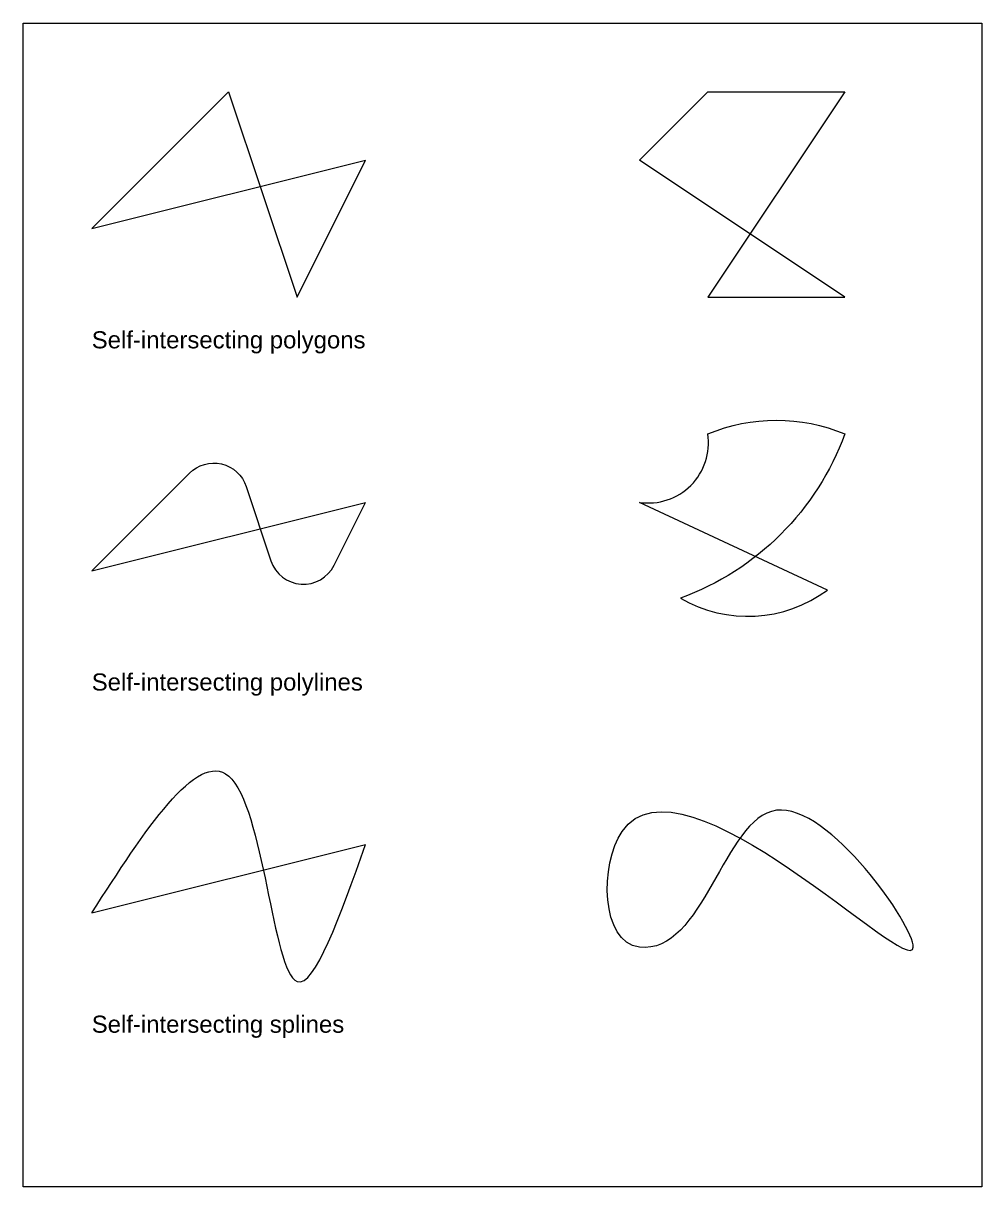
# Model space of a CAD drawing. Header units: millimetres. Extents: x 300 to 5400, y 194 to 3003.
# Drawn here: x 4000 to 5400, y 1300 to 3000 of the extents above; entities that cross this region are included whole.
import ezdxf

# ---------------------------------------------------------------- set-up
doc = ezdxf.new("R2010")
doc.units = ezdxf.units.MM
for name, color, linetype, lineweight, true_color in [('Centroid Examples (empty) ... As area centroid (empty) ... Incorrect area', 1, 'Continuous', 15, 0xff0000), ('Centroid Examples (empty) ... As area centroid (empty) ... Incorrect area ... Area autoClose', 5, 'Continuous', 15, 0x0000ff), ('Text', 18, 'Continuous', 15, 0x000000)]:
    doc.layers.add(name, color=color, linetype=linetype, lineweight=lineweight, true_color=true_color)
doc.styles.add('textstyle11', font='arial.ttf')
doc.styles.add('textstyle12', font='arial.ttf')
doc.styles.add('textstyle13', font='arial.ttf')

msp = doc.modelspace()

# ---------------------------------------------------------------- linework, layer by layer
at = {"layer": 'Centroid Examples (empty) ... As area centroid (empty) ... Incorrect area', "color": 30, "true_color": 0xff7f00, "flags": 128}
msp.add_lwpolyline([(4100, 2700), (4300, 2900), (4400, 2600), (4500, 2800)], dxfattribs=at)
msp.add_lwpolyline([(4900, 2800), (5000, 2900), (5200, 2900), (5000, 2600), (5200, 2600)], close=True, dxfattribs=at)
msp.add_lwpolyline([(4900, 2300, 0.504026), (5000, 2400, -0.2), (5200, 2400, -0.221023), (4960, 2160, 0.3), (5174.8, 2171.9)], format="xyb", close=True, dxfattribs=at)
msp.add_lwpolyline([(4100, 2200), (4242.8, 2342.8, -0.557537), (4325.6, 2323.2), (4361.8, 2214.5, 0.668179), (4454, 2208), (4500, 2300)], format="xyb", dxfattribs=at)
at = {"layer": 'Centroid Examples (empty) ... As area centroid (empty) ... Incorrect area', "color": 30, "true_color": 0xff7f00}
for points, knots in [([(4100, 1700), (4177, 1819.6), (4340.2, 2073), (4372.8, 1442.1), (4462.7, 1695.2), (4500, 1800)], [0, 0, 0, 0, 282.842712, 599.070478, 822.677276, 822.677276, 822.677276, 822.677276]), ([(4900, 1650), (4993.6, 1638.8), (5052.3, 2040.7), (5503.7, 1387.9), (4837.8, 2077), (4843.4, 1656.8), (4900, 1650)], [0, 0, 0, 0, 282.842712, 565.685425, 1023.344677, 1194.361293, 1194.361293, 1194.361293, 1194.361293])]:
    msp.add_open_spline(points, degree=3, knots=knots, dxfattribs=at)
at = {"layer": 'Centroid Examples (empty) ... As area centroid (empty) ... Incorrect area ... Area autoClose'}
for p, q in [((4100, 2700), (4500, 2800)), ((4100, 2200), (4500, 2300)), ((4100, 1700), (4500, 1800))]:
    msp.add_line(p, q, dxfattribs=at)
at = {"layer": 'Text', "color": 16, "true_color": 0x800000, "flags": 128}
msp.add_lwpolyline([(4000, 3000), (5400, 3000), (5400, 1300), (4000, 1300)], close=True, dxfattribs=at)

# ---------------------------------------------------------------- texts
at = {"layer": 'Text', "color": 1, "true_color": 0xff0000, "char_height": 25, "attachment_point": 1}
for s, insert, style in [('Self-intersecting polygons', (4100, 2550), 'textstyle11'), ('Self-intersecting polylines', (4100, 2050), 'textstyle12'), ('Self-intersecting splines', (4100, 1550), 'textstyle13')]:
    msp.add_mtext(s, dxfattribs=dict(at, insert=insert, style=style))

doc.saveas('drawing.dxf')
